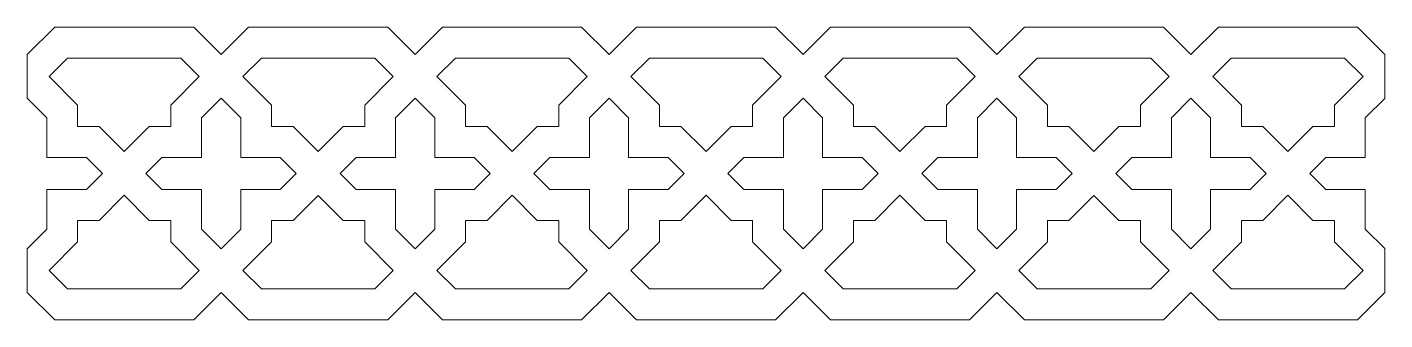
# Model space of a CAD drawing. Header units: inches. Extents: x 0.01 to 8.28, y -6.73 to -4.95.
import ezdxf

# ---------------------------------------------------------------- set-up
doc = ezdxf.new("R2010")
doc.units = ezdxf.units.IN
doc.header["$MEASUREMENT"] = 0
doc.layers.add('Layer 1', color=7, linetype='Continuous')

msp = doc.modelspace()

# ---------------------------------------------------------------- linework, layer by layer
at = {"layer": 'Layer 1', "lineweight": 0}
for points in [[(8.279, -6.2988), (8.16, -6.1798), (8.16, -5.9387), (7.9188, -5.9387), (7.8213, -5.8411), (7.9188, -5.7436), (8.16, -5.7436), (8.16, -5.5023), (8.279, -5.3834), (8.279, -5.117), (8.1119, -4.9499), (8.093, -4.9499), (8.0926, -4.9499), (7.2837, -4.9499), (7.2648, -4.9499), (7.2645, -4.9499), (7.0972, -5.1171), (6.93, -4.9499), (6.9108, -4.9499), (6.1019, -4.9499), (6.0827, -4.9499), (5.9155, -5.1171), (5.7483, -4.9499), (5.7479, -4.9499), (5.7291, -4.9499), (5.7291, -4.9499), (4.9202, -4.9499), (4.9198, -4.9499), (4.901, -4.9499), (4.9009, -4.9499), (4.7335, -5.1172), (4.5661, -4.9499), (4.5473, -4.9499), (3.738, -4.9499), (3.7191, -4.9499), (3.5518, -5.1172), (3.3845, -4.9499), (3.3844, -4.9499), (3.3656, -4.9499), (3.3652, -4.9499), (2.5563, -4.9499), (2.5563, -4.9499), (2.5374, -4.9499), (2.5371, -4.9499), (2.3699, -5.1171), (2.2026, -4.9499), (2.1834, -4.9499), (1.3745, -4.9499), (1.3552, -4.9499), (1.188, -5.1171), (1.0209, -4.9499), (1.0205, -4.9499), (1.0016, -4.9499), (0.1927, -4.9499), (0.1924, -4.9499), (0.1735, -4.9499), (0.0061, -5.1172), (0.0057, -5.1169), (0.0057, -5.3836), (0.0061, -5.3833), (0.1253, -5.5023), (0.1253, -5.7436), (0.3664, -5.7436), (0.464, -5.8411), (0.3664, -5.9387), (0.1253, -5.9387), (0.1253, -6.1798), (0.0061, -6.2991), (0.0057, -6.2987), (0.0057, -6.5653), (0.0061, -6.565), (0.1735, -6.7324), (0.1924, -6.7324), (0.1927, -6.7324), (1.0016, -6.7324), (1.0205, -6.7324), (1.0209, -6.7324), (1.188, -6.5652), (1.3552, -6.7324), (1.3745, -6.7324), (2.1834, -6.7324), (2.2026, -6.7324), (2.3699, -6.5651), (2.5371, -6.7324), (2.5374, -6.7324), (2.5563, -6.7324), (2.5563, -6.7324), (3.3652, -6.7324), (3.3656, -6.7324), (3.3844, -6.7324), (3.3845, -6.7324), (3.5518, -6.565), (3.7191, -6.7324), (3.738, -6.7324), (4.5473, -6.7324), (4.5661, -6.7324), (4.7335, -6.565), (4.9009, -6.7324), (4.901, -6.7324), (4.9198, -6.7324), (4.9202, -6.7324), (5.7291, -6.7324), (5.7291, -6.7324), (5.7479, -6.7324), (5.7483, -6.7324), (5.9155, -6.5652), (6.0827, -6.7324), (6.1019, -6.7324), (6.9108, -6.7324), (6.93, -6.7324), (7.0972, -6.5651), (7.2645, -6.7324), (7.2648, -6.7324), (7.2837, -6.7324), (8.0926, -6.7324), (8.093, -6.7324), (8.1119, -6.7324), (8.279, -6.5653), (8.279, -6.2988)], [(0.4444, -5.5556), (0.3133, -5.5556), (0.3133, -5.4245), (0.1391, -5.2502), (0.2514, -5.1379), (0.9426, -5.1379), (1.0549, -5.2502), (0.8806, -5.4245), (0.8806, -5.5556), (0.7495, -5.5556), (0.5969, -5.7081), (0.4444, -5.5556)], [(1.4331, -5.1379), (2.1247, -5.1379), (2.2368, -5.25), (2.0625, -5.4245), (2.0625, -5.5556), (1.9318, -5.5556), (1.9314, -5.5556), (1.779, -5.708), (1.6265, -5.5556), (1.6262, -5.5556), (1.4955, -5.5556), (1.4955, -5.4245), (1.321, -5.25), (1.4331, -5.1379)], [(2.6153, -5.1379), (3.3065, -5.1379), (3.4188, -5.2502), (3.2446, -5.4245), (3.2446, -5.5556), (3.1135, -5.5556), (2.9609, -5.7081), (2.8083, -5.5556), (2.6772, -5.5556), (2.6772, -5.4245), (2.503, -5.2502), (2.6153, -5.1379)], [(3.7971, -5.1379), (4.4883, -5.1379), (4.6006, -5.2502), (4.4264, -5.4245), (4.4264, -5.5556), (4.2953, -5.5556), (4.2952, -5.5556), (4.1427, -5.7081), (3.99, -5.5556), (3.99, -5.5556), (3.859, -5.5556), (3.859, -5.4245), (3.6847, -5.2502), (3.7971, -5.1379)], [(4.9789, -5.1379), (5.67, -5.1379), (5.7824, -5.2502), (5.6081, -5.4245), (5.6081, -5.5556), (5.4771, -5.5556), (5.3244, -5.7081), (5.1718, -5.5556), (5.0407, -5.5556), (5.0407, -5.4245), (4.8665, -5.2503), (4.9789, -5.1379)], [(6.1606, -5.1379), (6.8521, -5.1379), (6.9643, -5.25), (6.7899, -5.4245), (6.7899, -5.5556), (6.6592, -5.5556), (6.6588, -5.5556), (6.5064, -5.708), (6.354, -5.5556), (6.3536, -5.5556), (6.2229, -5.5556), (6.2229, -5.4245), (6.0484, -5.25), (6.1606, -5.1379)], [(7.3428, -5.1379), (8.034, -5.1379), (8.1463, -5.2502), (7.972, -5.4245), (7.972, -5.5556), (7.8409, -5.5556), (7.6883, -5.7081), (7.5357, -5.5556), (7.4046, -5.5556), (7.4046, -5.4245), (7.2304, -5.2502), (7.3428, -5.1379)], [(1.3071, -5.9387), (1.3071, -6.1798), (1.1879, -6.2991), (1.0686, -6.1798), (1.0686, -5.9387), (0.8274, -5.9387), (0.7299, -5.8411), (0.8274, -5.7436), (1.0686, -5.7436), (1.0686, -5.5023), (1.1879, -5.3831), (1.3071, -5.5023), (1.3071, -5.7436), (1.3074, -5.7436), (1.5483, -5.7436), (1.6458, -5.8411), (1.5483, -5.9387), (1.3074, -5.9387), (1.3071, -5.9387)], [(2.4892, -6.1798), (2.37, -6.2991), (2.2509, -6.1798), (2.2509, -5.9387), (2.2505, -5.9387), (2.0096, -5.9387), (1.9121, -5.8411), (2.0096, -5.7436), (2.2505, -5.7436), (2.2509, -5.7436), (2.2509, -5.5023), (2.37, -5.3833), (2.4892, -5.5023), (2.4892, -5.7436), (2.7303, -5.7436), (2.8279, -5.8411), (2.7303, -5.9387), (2.4892, -5.9387), (2.4892, -6.1798)], [(3.671, -5.9387), (3.671, -6.1798), (3.5518, -6.2991), (3.4326, -6.1798), (3.4326, -5.9387), (3.1914, -5.9387), (3.0938, -5.8411), (3.1914, -5.7436), (3.4326, -5.7436), (3.4326, -5.5023), (3.5518, -5.3831), (3.671, -5.5023), (3.671, -5.7436), (3.671, -5.7436), (3.9121, -5.7436), (4.0097, -5.8411), (3.9121, -5.9387), (3.671, -5.9387), (3.671, -5.9387)], [(4.8527, -6.1798), (4.7335, -6.2991), (4.6144, -6.1798), (4.6144, -5.9387), (4.6144, -5.9387), (4.3732, -5.9387), (4.2757, -5.8411), (4.3732, -5.7436), (4.6144, -5.7436), (4.6144, -5.7436), (4.6144, -5.5023), (4.7335, -5.3833), (4.8527, -5.5023), (4.8527, -5.7436), (5.0939, -5.7436), (5.1914, -5.8411), (5.0939, -5.9387), (4.8527, -5.9387), (4.8527, -6.1798)], [(6.0345, -5.9387), (6.0345, -6.1798), (5.9153, -6.2991), (5.7961, -6.1798), (5.7961, -5.9387), (5.5549, -5.9387), (5.4574, -5.8411), (5.5549, -5.7436), (5.7961, -5.7436), (5.7961, -5.5023), (5.9153, -5.3831), (6.0345, -5.5023), (6.0345, -5.7436), (6.0349, -5.7436), (6.2757, -5.7436), (6.3733, -5.8411), (6.2757, -5.9387), (6.0349, -5.9387), (6.0345, -5.9387)], [(7.2166, -6.1798), (7.0974, -6.2991), (6.9783, -6.1798), (6.9783, -5.9387), (6.9779, -5.9387), (6.7371, -5.9387), (6.6396, -5.8411), (6.7371, -5.7436), (6.9779, -5.7436), (6.9783, -5.7436), (6.9783, -5.5023), (7.0974, -5.3833), (7.2166, -5.5023), (7.2166, -5.7436), (7.4578, -5.7436), (7.5553, -5.8411), (7.4578, -5.9387), (7.2166, -5.9387), (7.2166, -6.1798)], [(0.9426, -6.5443), (0.2514, -6.5443), (0.1391, -6.432), (0.3133, -6.2578), (0.3133, -6.1267), (0.4444, -6.1267), (0.5969, -5.9741), (0.7495, -6.1267), (0.8806, -6.1267), (0.8806, -6.2578), (1.0549, -6.432), (0.9426, -6.5443)], [(2.1247, -6.5443), (1.4331, -6.5443), (1.321, -6.4322), (1.4955, -6.2578), (1.4955, -6.1267), (1.6262, -6.1267), (1.6265, -6.1267), (1.779, -5.9743), (1.9314, -6.1267), (1.9318, -6.1267), (2.0625, -6.1267), (2.0625, -6.2578), (2.2368, -6.4322), (2.1247, -6.5443)], [(3.3065, -6.5443), (2.6153, -6.5443), (2.503, -6.432), (2.6772, -6.2578), (2.6772, -6.1267), (2.8083, -6.1267), (2.9609, -5.9741), (3.1135, -6.1267), (3.2446, -6.1267), (3.2446, -6.2578), (3.4188, -6.432), (3.3065, -6.5443)], [(4.4883, -6.5443), (3.7971, -6.5443), (3.6847, -6.432), (3.859, -6.2578), (3.859, -6.1267), (3.99, -6.1267), (3.99, -6.1267), (4.1427, -5.9741), (4.2952, -6.1267), (4.2953, -6.1267), (4.4264, -6.1267), (4.4264, -6.2578), (4.6006, -6.432), (4.4883, -6.5443)], [(5.67, -6.5443), (4.9789, -6.5443), (4.8665, -6.432), (5.0407, -6.2578), (5.0407, -6.1267), (5.1718, -6.1267), (5.3244, -5.9741), (5.4771, -6.1267), (5.6081, -6.1267), (5.6081, -6.2578), (5.7824, -6.432), (5.67, -6.5443)], [(6.8521, -6.5443), (6.1606, -6.5443), (6.0484, -6.4322), (6.2229, -6.2578), (6.2229, -6.1267), (6.3536, -6.1267), (6.354, -6.1267), (6.5064, -5.9743), (6.6588, -6.1267), (6.6592, -6.1267), (6.7899, -6.1267), (6.7899, -6.2578), (6.9643, -6.4322), (6.8521, -6.5443)], [(8.034, -6.5443), (7.3428, -6.5443), (7.2304, -6.432), (7.4046, -6.2578), (7.4046, -6.1267), (7.5357, -6.1267), (7.6883, -5.9741), (7.8409, -6.1267), (7.972, -6.1267), (7.972, -6.2578), (8.1463, -6.432), (8.034, -6.5443)]]:
    msp.add_lwpolyline(points, dxfattribs=at)

doc.saveas('drawing.dxf')
